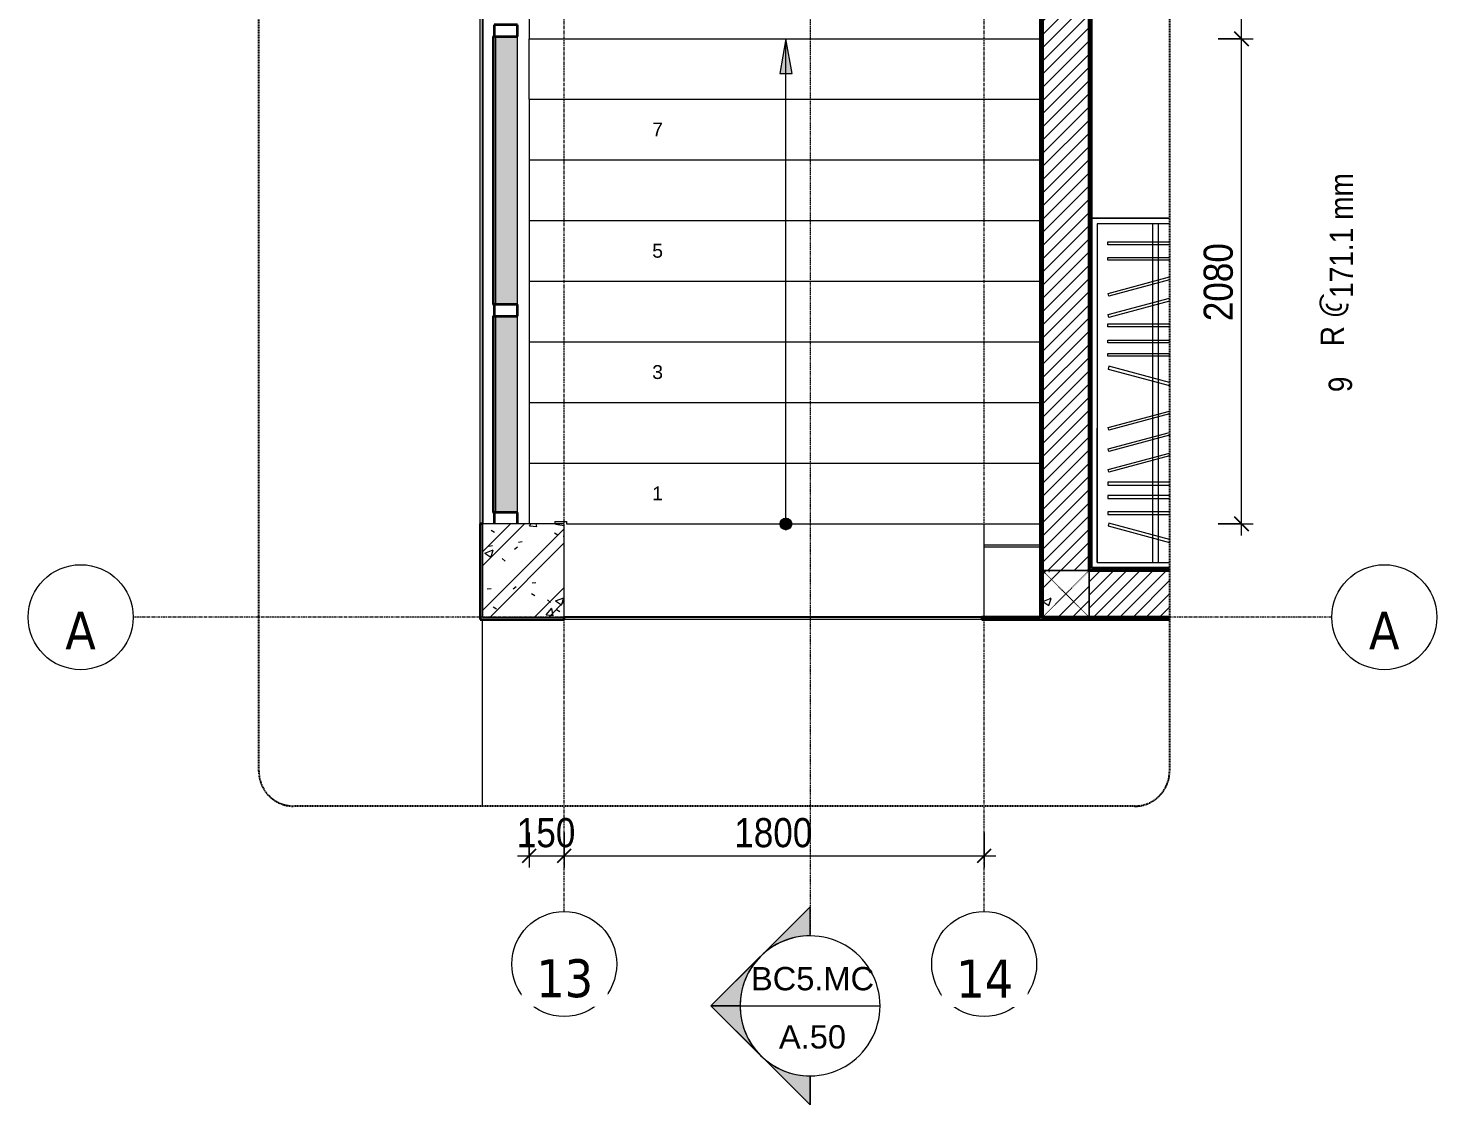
# Model space of a CAD drawing. Header units: millimetres. Extents: x 74302 to 149682, y -1785 to 49068.
# Drawn here: x 122938 to 128976, y 15146 to 19762 of the extents above; entities that cross this region are included whole.
import ezdxf

# ---------------------------------------------------------------- set-up
doc = ezdxf.new("R2010")
doc.units = ezdxf.units.MM
for name, pattern in [('Dash', [6, 3, -3]), ('Dash - Tight', [4.5, 3, -1.5]), ('Dash Dot 3_16_', [7.9375, 4.7625, -1.5875, 0, -1.5875]), ('Grid Line', [22.225, 12.7, -3.175, 3.175, -3.175]), ('Hidden', [7.14375, 4.7625, -2.38125])]:
    doc.linetypes.add(name, pattern=pattern)
for name, color, linetype, lineweight in [('0-3', 90, 'Continuous', 5), ('A-ANNO-DIMS', 211, 'Continuous', 9), ('A-ANNO-DIMS-50', 211, 'Continuous', 9), ('A-DETL-GENF-2', 92, 'Dash - Tight', 18), ('A-DETL-GENF-3', 92, 'Hidden', 25), ('A-FLOR', 192, 'Continuous', 18), ('A-GLAZ-CURT', 52, 'Continuous', 18), ('A-GLAZ-CURT-1', 52, 'Continuous', 25), ('A-GLAZ-CWMG', 51, 'Continuous', 18), ('A-GLAZ-CWMG-1', 51, 'Continuous', 35), ('A-WALL', 113, 'Continuous', 18), ('A-WALL-3', 113, 'Continuous', 35), ('A-WALL-PATT-2', 7, 'Continuous', 18), ('A-WALL-PATT-3', 111, 'Continuous', 18), ('G-ANNO-SYMB', 111, 'Continuous', 9), ('G-ANNO-SYMB-1', 111, 'Dash Dot 3_16_', 18), ('G-IMPT-2', 8, 'Continuous', 25), ('I-FURN', 30, 'Continuous', 18), ('I-FURN-1', 253, 'Continuous', 18), ('I-WALL-1', 250, 'Continuous', 35), ('M-EQPM', 50, 'Continuous', 18), ('S-COLS', 52, 'Continuous', 18), ('S-COLS-1', 9, 'Continuous', 18), ('S-COLS-3', 52, 'Dash', 18), ('S-COLS-4', 52, 'Continuous', 35), ('S-COLS-HDLN', 52, 'Dash', 18), ('S-GRID-1', 1, 'Grid Line', 9), ('S-GRID-IDEN', 1, 'Continuous', 9), ('S-STRS', 31, 'Continuous', 18), ('S-STRS-ANNO', 31, 'Continuous', 18), ('S-STRS-IDEN-1', 31, 'Continuous', 9)]:
    doc.layers.add(name, color=color, linetype=linetype, lineweight=lineweight)
doc.styles.add('Arial_1', font='arial.ttf', dxfattribs={"height": 59.53})
doc.styles.add('Arial_2', font='arial.ttf', dxfattribs={"height": 100})
doc.styles.add('Tahoma_B', font='tahomabd.ttf', dxfattribs={"height": 162.5})
doc.styles.add('UTM Avo', font='', dxfattribs={"width": 0.9, "height": 125})
doc.styles.add('UTM Avo_1', font='', dxfattribs={"width": 0.9, "height": 100})
doc.styles.add('UTM Avo_2', font='', dxfattribs={"width": 0.9, "height": 2})
doc.styles.get('UTM Avo').set_extended_font_data('UTM Avo')
doc.styles.get('UTM Avo_1').set_extended_font_data('UTM Avo')
doc.styles.get('UTM Avo_2').set_extended_font_data('UTM Avo')
doc.dimstyles.new('1_Dim_chi_tiet_2_5', dxfattribs={"dimscale": 304.8, "dimtxt": 124.912619, "dimasz": 0.19685, "dimexe": 0.164042, "dimexo": 0.0625, "dimgap": 0.016404, "dimtad": 1, "dimdec": 0, "dimrnd": 5, "dimzin": 0, "dimdsep": 46, "dimtxsty": 'UTM Avo', "dimblk1": 'OBLIQUE', "dimblk2": 'OBLIQUE', "dimsah": 1, "dimcen": 0.09, "dimdle": 0.164042, "dimazin": 0, "dimtfac": 1, "dimtdec": 4, "dimtix": 1, "dimtmove": 0, "dimatfit": 3, "dimfxl": 0.328084, "dimfxlon": 1, "dimtvp": 1, "dimtolj": 1, "dimtzin": 0, "dimarcsym": 2})
pattern_1 = [(45, (0, 0), (-26.516504, 26.516504), [])]
pattern_2 = [(45, (8782.8, 0), (-28.284271, 28.284271), [])]
pattern_3 = [(50, (8782.8, 0), (364.3679, -31.8783), [38.1, -419.1]), (355, (8782.8, 0), (-70.4859, 382.1133), [30.48, -335.28]), (100.451, (8813.16, -2.66), (293.885, 350.2334), [32.38, -356.18]), (46.184, (8782.8, 101.6), (542.1585, -84.0858), [57.15, -628.65]), (96.636, (8828, 94.6), (474.805, 494.8554), [48.57, -534.27]), (351.184, (8782.8, 101.6), (474.8102, 494.85), [45.72, -502.92]), (21, (8833.6, 76.2), (303.2285, -204.53046), [38.1, -419.1]), (326, (8833.6, 76.2), (123.6039, 368.376), [30.48, -335.28]), (71.451, (8858.87, 59.16), (426.8341, 163.8427), [32.38, -356.18]), (37.5, (8782.8, 0), (6.17665, 169.11015), [3.353, -327.863, 3.353, -337.007, -336.55]), (37.5, (8782.8, 0), (6.17665, 169.11015), [-671.576, 3.353, -333.197]), (7.5, (8782.8, 0), (133.63888, 200.3615), [3.353, -190.703, 3.353, -320.243, -128.27]), (7.5, (8782.8, 0), (133.63888, 200.3615), [-517.652, 3.353, -124.917]), (327.5, (8669.52, 0), (271.18182, -11.45836), [3.353, -123.647, 3.353, -392.887, -525.78]), (327.5, (8669.52, 0), (271.18182, -11.45836), [-523.24, 3.353, -522.427]), (317.5, (8618.72, 0), (296.2585, 50.85285), [3.353, -161.747, 3.353, -259.791, -373.38]), (317.5, (8618.72, 0), (296.2585, 50.85285), [-428.244, 3.353, -370.027]), (45, (8782.8, 0), (-125.72359, 125.72359), []), (45, (8782.8, 190.5), (-125.72359, 125.72359), [])]

# ---------------------------------------------------------------- blocks, each defined once
blk = doc.blocks.new('NCV_TKTC_KET CAU_rvt-5-TKCS_SẢNH - BẬC CẤP 5 - MẶT BẰNG')
at = {"layer": 'S-COLS-1'}
h = blk.add_hatch(dxfattribs=at)
h.set_pattern_fill('FP_2', color=256, style=0, pattern_type=2)
h.set_pattern_definition([(45, (0, 0), (-125.72359, 125.72359), []), (45, (0, 190.5), (-125.72359, 125.72359), [])])
h.paths.add_polyline_path([(116452.6, 17236.9), (116452.6, 17636.9), (116102.6, 17636.9), (116102.6, 17236.9)])
h = blk.add_hatch(dxfattribs=at)
h.set_pattern_fill('FP_3', color=256, style=0, pattern_type=2)
h.set_pattern_definition([(50, (0, 0), (364.3679, -31.8783), [38.1, -419.1]), (355, (0, 0), (-70.4859, 382.1133), [30.48, -335.28]), (100.451, (30.36, -2.66), (293.885, 350.2334), [32.38, -356.18]), (46.184, (0, 101.6), (542.1585, -84.0858), [57.15, -628.65]), (96.636, (45.2, 94.6), (474.805, 494.8554), [48.57, -534.27]), (351.184, (0, 101.6), (474.8102, 494.85), [45.72, -502.92]), (21, (50.8, 76.2), (303.2285, -204.53046), [38.1, -419.1]), (326, (50.8, 76.2), (123.6039, 368.376), [30.48, -335.28]), (71.451, (76.07, 59.16), (426.8341, 163.8427), [32.38, -356.18]), (37.5, (0, 0), (6.17665, 169.11015), [16.764, -314.452, 16.764, -323.596, -336.55]), (37.5, (0, 0), (6.17665, 169.11015), [-671.576, 16.764, -319.786]), (7.5, (0, 0), (133.63888, 200.3615), [16.764, -177.292, 16.764, -306.832, -128.27]), (7.5, (0, 0), (133.63888, 200.3615), [-517.652, 16.764, -111.506]), (327.5, (-113.28, 0), (271.18182, -11.45836), [16.764, -110.236, 16.764, -379.476, -525.78]), (327.5, (-113.28, 0), (271.18182, -11.45836), [-523.24, 16.764, -509.016]), (317.5, (-164.08, 0), (296.2585, 50.85285), [16.764, -148.336, 16.764, -246.38, -373.38]), (317.5, (-164.08, 0), (296.2585, 50.85285), [-428.244, 16.764, -356.616])])
h.paths.add_polyline_path([(116452.6, 17236.9), (116452.6, 17636.9), (116102.6, 17636.9), (116102.6, 17236.9)])
at = {"layer": 'S-COLS'}
for p, q in [((116452.6, 17636.9), (116102.6, 17636.9)), ((116102.6, 17636.9), (116102.6, 17236.9)), ((116452.6, 17236.9), (116452.6, 17636.9)), ((116102.6, 17236.9), (116452.6, 17236.9))]:
    blk.add_line(p, q, dxfattribs=at)
blk = doc.blocks.new('TU QUAN AO-SUITE ROOM_3 - TU QUAN AO-SUITE ROOM_3-850635-TKCS_SẢNH - BẬC CẤP 5 - MẶT BẰNG')
at = {"layer": 'I-FURN-1'}
for p, q in [((-550, 1500), (-215.3, 1500)), ((-215.3, 1500), (-550, 1500)), ((-215.3, 1476), (-526, 1476)), ((-526, 1476), (-526, 600)), ((-526, 1476), (-526, 24)), ((-287, 576), (-287, 1476)), ((-263, 576), (-263, 1476)), ((-480.1, 1386.9), (-480.1, 1398.9)), ((-480.1, 1398.9), (-215.3, 1398.9)), ((-480.1, 1386.9), (-480.1, 1398.9)), ((-215.3, 1386.9), (-480.1, 1386.9)), ((-480.1, 1320.5), (-480.1, 1332.5)), ((-480.1, 1332.5), (-215.3, 1332.5)), ((-480.1, 1320.5), (-480.1, 1332.5)), ((-215.3, 1320.5), (-480.1, 1320.5)), ((-478.3, 1178.1), (-215.3, 1248.6)), ((-215.3, 1236.2), (-475.2, 1166.5)), ((-475.2, 1166.5), (-478.3, 1178.1)), ((-478.3, 1086.9), (-215.3, 1157.4)), ((-475.2, 1075.3), (-478.3, 1086.9)), ((-215.3, 1145), (-475.2, 1075.3)), ((-480.1, 1035.3), (-480.1, 1047.3)), ((-480.1, 1047.3), (-215.3, 1047.3)), ((-480.1, 1035.3), (-480.1, 1047.3)), ((-215.3, 1035.3), (-480.1, 1035.3)), ((-480.1, 965.8), (-480.1, 977.8)), ((-480.1, 977.8), (-215.3, 977.8)), ((-480.1, 965.8), (-480.1, 977.8)), ((-215.3, 965.8), (-480.1, 965.8)), ((-480.1, 908.6), (-480.1, 920.6)), ((-480.1, 920.6), (-215.3, 920.6)), ((-480.1, 908.6), (-480.1, 920.6)), ((-215.3, 908.6), (-480.1, 908.6)), ((-475.2, 865.5), (-478.3, 853.9)), ((-478.3, 853.9), (-215.3, 783.4)), ((-215.3, 795.8), (-475.2, 865.5)), ((-478.3, 603.1), (-215.3, 673.6)), ((-215.3, 661.2), (-475.2, 591.5)), ((-526, 24), (-526, 600)), ((-475.2, 591.5), (-478.3, 603.1)), ((-478.3, 511.9), (-215.3, 582.4)), ((-215.3, 570), (-475.2, 500.3)), ((-287, 24), (-287, 576)), ((-263, 24), (-263, 576)), ((-475.2, 500.3), (-478.3, 511.9)), ((-478.3, 423.1), (-215.3, 493.6)), ((-475.2, 411.5), (-478.3, 423.1)), ((-215.3, 481.2), (-475.2, 411.5)), ((-480.1, 368.4), (-480.1, 356.4)), ((-215.3, 368.4), (-480.1, 368.4)), ((-480.1, 356.4), (-215.3, 356.4)), ((-480.1, 311.2), (-480.1, 299.2)), ((-215.3, 311.2), (-480.1, 311.2)), ((-480.1, 299.2), (-215.3, 299.2)), ((-480.1, 241.7), (-480.1, 229.7)), ((-215.3, 241.7), (-480.1, 241.7)), ((-480.1, 229.7), (-215.3, 229.7)), ((-475.2, 192.7), (-478.3, 181.1)), ((-215.3, 123), (-475.2, 192.7)), ((-478.3, 181.1), (-215.3, 110.6)), ((-526, 24), (-215.3, 24))]:
    blk.add_line(p, q, dxfattribs=at)
blk = doc.blocks.new('NCV_TKTC_TANG 1_rvt-4-TKCS_SẢNH - BẬC CẤP 5 - MẶT BẰNG')
at = {"layer": 'A-WALL-PATT-2'}
h = blk.add_hatch(dxfattribs=at)
h.set_pattern_fill('FP_4', color=256, style=0, pattern_type=2)
h.set_pattern_definition(pattern_1)
h.paths.add_polyline_path([(119047.3, 20326.9), (119047.3, 20336.9), (118702.6, 20336.9), (118702.6, 20326.9), (118712.6, 20326.9)])
h = blk.add_hatch(dxfattribs=at)
h.set_pattern_fill('FP_4', color=256, style=0, pattern_type=2)
h.set_pattern_definition(pattern_1)
h.paths.add_polyline_path([(118712.6, 17436.9), (118712.6, 20326.9), (118702.6, 20326.9), (118702.6, 17436.9)])
h = blk.add_hatch(dxfattribs=at)
h.set_pattern_fill('FP_4', color=256, style=0, pattern_type=2)
h.set_pattern_definition(pattern_1)
h.paths.add_polyline_path([(119047.3, 17436.9), (119047.3, 17446.9), (118712.6, 17446.9), (118712.6, 17436.9)])
at = {"layer": 'I-WALL-1'}
for p, q in [((119047.3, 20336.9), (118702.6, 20336.9)), ((118702.6, 20336.9), (118702.6, 20326.9)), ((118702.6, 20326.9), (118702.6, 17436.9)), ((118712.6, 20326.9), (119047.3, 20326.9)), ((118712.6, 17446.9), (118712.6, 20326.9)), ((118702.6, 17436.9), (118712.6, 17436.9)), ((119047.3, 17446.9), (118712.6, 17446.9)), ((118712.6, 17436.9), (119047.3, 17436.9))]:
    blk.add_line(p, q, dxfattribs=at)
at = {"layer": 'I-FURN'}
blk.add_blockref('TU QUAN AO-SUITE ROOM_3 - TU QUAN AO-SUITE ROOM_3-850635-TKCS_SẢNH - BẬC CẤP 5 - MẶT BẰNG', (119262.6, 17446.9), dxfattribs=at)
blk = doc.blocks.new('System Panel - Glazed-V43-TKCS_SẢNH - BẬC CẤP 5 - MẶT BẰNG')
at = {"layer": 'A-GLAZ-CURT-1'}
for p, q in [((575, 6), (-575, 6)), ((-575, 6), (-575, -6)), ((575, -6), (575, 6)), ((-575, -6), (575, -6))]:
    blk.add_line(p, q, dxfattribs=at)
blk = doc.blocks.new('System Panel - Glazed-1453214-TKCS_SẢNH - BẬC CẤP 5 - MẶT BẰNG')
at = {"layer": 'A-GLAZ-CURT-1'}
for p, q in [((420.9, 6), (-420.9, 6)), ((-420.9, 6), (-420.9, -6)), ((420.9, -6), (420.9, 6)), ((-420.9, -6), (420.9, -6))]:
    blk.add_line(p, q, dxfattribs=at)
blk = doc.blocks.new('Rectangular Mullion - 50 x 100mm-V45-TKCS_SẢNH - BẬC CẤP 5 - MẶT BẰNG')
at = {"layer": 'A-GLAZ-CWMG'}
blk.add_hatch(color=256, dxfattribs=at).paths.add_polyline_path([(116158.6, 19776.9), (116252.6, 19776.9), (116252.6, 20926.9), (116158.6, 20926.9)])
blk.add_line((116252.6, 19776.9), (116252.6, 20926.9), dxfattribs=at)
blk = doc.blocks.new('Rectangular Mullion - 50 x 100mm-1453210-TKCS_SẢNH - BẬC CẤP 5 - MẶT BẰNG')
at = {"layer": 'A-GLAZ-CWMG'}
blk.add_hatch(color=256, dxfattribs=at).paths.add_polyline_path([(116158.6, 17685.2), (116252.6, 17685.2), (116252.6, 18526.9), (116158.6, 18526.9)])
blk.add_line((116252.6, 17685.2), (116252.6, 18526.9), dxfattribs=at)
blk = doc.blocks.new('Rectangular Mullion - 50 x 100mm-1286808-TKCS_SẢNH - BẬC CẤP 5 - MẶT BẰNG')
at = {"layer": 'A-GLAZ-CWMG-1'}
for p, q in [((-50, 0), (-1.8, 0)), ((-50, -100), (-50, 0)), ((-1.8, -100), (-50, -100))]:
    blk.add_line(p, q, dxfattribs=at)
blk = doc.blocks.new('Rectangular Mullion - 50 x 100mm-1286804-TKCS_SẢNH - BẬC CẤP 5 - MẶT BẰNG')
at = {"layer": 'A-GLAZ-CWMG-1'}
for p, q in [((-25, 0), (25, 0)), ((-25, -100), (-25, 0)), ((25, 0), (25, -100)), ((25, -100), (-25, -100))]:
    blk.add_line(p, q, dxfattribs=at)
blk = doc.blocks.new('TKTC_XREF_251221_MB TANG 1 - TKTC_XREF_260130_MB TANG 1_dwg-4202109-TKCS_SẢNH - BẬC CẤP 5 - MẶT BẰNG')
at = {"layer": 'G-IMPT-2'}
for p, q in [((-87049.1, -380059.7), (-87049.1, -383709.7)), ((-86699.1, -384108.1), (-84659.2, -384108.1))]:
    blk.add_line(p, q, dxfattribs=at)
blk = doc.blocks.new('TKTC_XREF_251221_MB TANG 1 - TKTC_XREF_251221_MB TANG 1-2038492-TKCS_SẢNH - BẬC CẤP 5 - MẶT BẰNG')
blk.add_blockref('TKTC_XREF_251221_MB TANG 1 - TKTC_XREF_260130_MB TANG 1_dwg-4202109-TKCS_SẢNH - BẬC CẤP 5 - MẶT BẰNG', (169499.1, 384109.7))
blk = doc.blocks.new('G1_SOF - BO TRU - 200x200-3051103-TKCS_SẢNH - BẬC CẤP 5 - MẶT BẰNG')
at = {"layer": 'S-COLS-HDLN'}
for p, q in [((-100, -100), (100, 100)), ((100, -100), (-100, 100))]:
    blk.add_line(p, q, dxfattribs=at)
blk = doc.blocks.new('BORDER VIEW - BORDER VIEW-2199643-TKCS_SẢNH - BẬC CẤP 5 - MẶT BẰNG')
at = {"layer": 'A-DETL-GENF-3'}
for p, q in [((0, 150), (0, 6352.6)), ((3903.8, 6352.6), (3903.8, 150)), ((3753.8, 0), (150, 0))]:
    blk.add_line(p, q, dxfattribs=at)
for centre, start, end in [((150, 150), 180, 270), ((3753.8, 150), 270, 0)]:
    blk.add_arc(centre, 150, start, end, dxfattribs=at)
blk = doc.blocks.new('Grid - M_Grid Head - Circle-353313-TKCS_SẢNH - BẬC CẤP 5 - MẶT BẰNG')
at = {"layer": 'S-GRID-IDEN'}
blk.add_circle((0, 0), 4.5, dxfattribs=at)
blk = doc.blocks.new('Section - M_Section Head - Filled-352373-TKCS_SẢNH - BẬC CẤP 5 - MẶT BẰNG')
at = {"layer": 'G-ANNO-SYMB'}
h = blk.add_hatch(color=256, dxfattribs=at)
edge = h.paths.add_edge_path()
edge.add_line((-6, 8.49), (-6, 6))
edge.add_arc((-6, 0), 6, 90, 135)
edge.add_line((-10.24, 4.24), (-6, 8.49))
h = blk.add_hatch(color=256, dxfattribs=at)
edge = h.paths.add_edge_path()
edge.add_line((-6, 8.49), (-1.76, 4.24))
edge.add_arc((-6, 0), 6, 45, 90)
edge.add_line((-6, 6), (-6, 8.49))
h = blk.add_hatch(color=256, dxfattribs=at)
edge = h.paths.add_edge_path()
edge.add_line((-14.49, 0), (-10.24, 4.24))
edge.add_arc((-6, 0), 6, 135, 180)
edge.add_line((-12, 0), (-14.49, 0))
h = blk.add_hatch(color=256, dxfattribs=at)
edge = h.paths.add_edge_path()
edge.add_line((2.49, 0), (0, 0))
edge.add_arc((-6, 0), 6, 360, 405)
edge.add_line((-1.76, 4.24), (2.49, 0))
for p, q in [((-6, 8.49), (-14.49, 0)), ((-6, 8.49), (-10.24, 4.24)), ((-6, 8.49), (2.49, 0)), ((-6, 6), (-6, 8.49)), ((-6, 8.49), (-6, 6)), ((-1.76, 4.24), (-6, 8.49)), ((-10.24, 4.24), (-14.49, 0)), ((2.49, 0), (-1.76, 4.24)), ((-14.49, 0), (-12, 0)), ((0, 0), (2.49, 0)), ((-12, 0), (-14.49, 0)), ((0, 0), (2.49, 0))]:
    blk.add_line(p, q, dxfattribs=at)
for start, end in [(360, 180), (90, 135), (45, 90), (135, 180), (360, 45), (180, 360)]:
    blk.add_arc((-6, 0), 6, start, end, dxfattribs=at)
blk = doc.blocks.new('DIMBLOCK34-TKCS_SẢNH - BẬC CẤP 5 - MẶT BẰNG')
at = {"layer": 'A-ANNO-DIMS-50', "lineweight": 25}
for p, q in [((128138.4, 19716.9), (128108.4, 19746.9)), ((128138.4, 19716.9), (128168.4, 19686.9)), ((128138.4, 17636.9), (128108.4, 17666.9)), ((128138.4, 17636.9), (128168.4, 17606.9))]:
    blk.add_line(p, q, dxfattribs=at)
at = {"layer": 'A-ANNO-DIMS-50'}
for p, q in [((128038.4, 19716.9), (128188.4, 19716.9)), ((128138.4, 19716.9), (128038.4, 19716.9)), ((128138.4, 17586.9), (128138.4, 19716.9)), ((128038.4, 17636.9), (128188.4, 17636.9)), ((128138.4, 17636.9), (128038.4, 17636.9))]:
    blk.add_line(p, q, dxfattribs=at)
at = {"layer": 'A-ANNO-DIMS-50', "color": 0, "insert": (127976, 18505.8), "char_height": 125, "width": 410.824, "attachment_point": 1, "rotation": 90, "line_spacing_factor": 1.110334, "style": 'UTM Avo'}
blk.add_mtext('2080', dxfattribs=at)
blk = doc.blocks.new('_Oblique')
at = {"color": 0, "linetype": 'ByBlock', "lineweight": -2}
blk.add_line((-0.5, -0.5), (0.5, 0.5), dxfattribs=at)
blk = doc.blocks.new('DIMBLOCK35-TKCS_SẢNH - BẬC CẤP 5 - MẶT BẰNG')
at = {"layer": 'A-ANNO-DIMS-50', "lineweight": 25}
for p, q in [((128138.4, 21286.9), (128108.4, 21316.9)), ((128138.4, 21286.9), (128168.4, 21256.9)), ((128138.4, 19716.9), (128108.4, 19746.9)), ((128138.4, 19716.9), (128168.4, 19686.9))]:
    blk.add_line(p, q, dxfattribs=at)
at = {"layer": 'A-ANNO-DIMS-50'}
for p, q in [((128038.4, 21286.9), (128188.4, 21286.9)), ((128138.4, 21286.9), (128038.4, 21286.9)), ((128138.4, 19716.9), (128138.4, 21286.9)), ((128038.4, 19716.9), (128188.4, 19716.9)), ((128138.4, 19716.9), (128038.4, 19716.9))]:
    blk.add_line(p, q, dxfattribs=at)
at = {"layer": 'A-ANNO-DIMS-50', "color": 0, "insert": (127976, 20330.8), "char_height": 125, "width": 410.824, "attachment_point": 1, "rotation": 90, "line_spacing_factor": 1.110334, "style": 'UTM Avo'}
blk.add_mtext('1570', dxfattribs=at)
blk = doc.blocks.new('M_Stair Tag - Standard-143544-TKCS_SẢNH - BẬC CẤP 5 - MẶT BẰNG')
at = {"layer": 'S-STRS-IDEN-1', "insert": (0.27, 0.66), "char_height": 2, "width": 9.405, "attachment_point": 2, "line_spacing_factor": 1.107334, "style": 'UTM Avo_2', "bg_fill": 3, "box_fill_scale": 1.25, "bg_fill_color": 256, "bg_fill_true_color": 13158600, "bg_fill_transparency": 0}
blk.add_mtext('\\pt11.43,22.86,34.29,45.72,57.15,68.58,80.01,91.44,102.87,114.3,125.73,137.16,148.59,160.02,171.45,182.88,194.31,205.74,217.17,228.6,240.03,251.46,262.89,274.32,285.75,297.18,308.61,320.04,331.47,342.9,354.33,365.76;R @', dxfattribs=at)
blk = doc.blocks.new('DIMBLOCK37-TKCS_SẢNH - BẬC CẤP 5 - MẶT BẰNG')
at = {"layer": 'A-ANNO-DIMS-50'}
for p, q in [((125085.4, 16313.4), (125085.4, 16163.4)), ((125085.4, 16213.4), (125085.4, 16313.4)), ((125235.4, 16313.4), (125235.4, 16163.4)), ((125235.4, 16213.4), (125235.4, 16313.4)), ((125035.4, 16213.4), (125235.4, 16213.4))]:
    blk.add_line(p, q, dxfattribs=at)
at = {"layer": 'A-ANNO-DIMS-50', "lineweight": 25}
for p, q in [((125085.4, 16213.4), (125115.4, 16243.4)), ((125235.4, 16213.4), (125265.4, 16243.4)), ((125085.4, 16213.4), (125055.4, 16183.4)), ((125235.4, 16213.4), (125205.4, 16183.4))]:
    blk.add_line(p, q, dxfattribs=at)
at = {"layer": 'A-ANNO-DIMS-50', "color": 0, "insert": (125032, 16375.8), "char_height": 125, "width": 308.118, "attachment_point": 1, "line_spacing_factor": 1.110334, "style": 'UTM Avo'}
blk.add_mtext('150', dxfattribs=at)
blk = doc.blocks.new('DIMBLOCK38-TKCS_SẢNH - BẬC CẤP 5 - MẶT BẰNG')
at = {"layer": 'A-ANNO-DIMS-50'}
for p, q in [((125235.4, 16313.4), (125235.4, 16163.4)), ((125235.4, 16213.4), (125235.4, 16313.4)), ((127035.4, 16313.4), (127035.4, 16163.4)), ((127035.4, 16213.4), (127035.4, 16313.4)), ((125235.4, 16213.4), (127085.4, 16213.4))]:
    blk.add_line(p, q, dxfattribs=at)
at = {"layer": 'A-ANNO-DIMS-50', "lineweight": 25}
for p, q in [((125235.4, 16213.4), (125265.4, 16243.4)), ((127035.4, 16213.4), (127065.4, 16243.4)), ((125235.4, 16213.4), (125205.4, 16183.4)), ((127035.4, 16213.4), (127005.4, 16183.4))]:
    blk.add_line(p, q, dxfattribs=at)
at = {"layer": 'A-ANNO-DIMS-50', "color": 0, "insert": (125964.2, 16375.8), "char_height": 125, "width": 410.824, "attachment_point": 1, "line_spacing_factor": 1.110334, "style": 'UTM Avo'}
blk.add_mtext('1800', dxfattribs=at)

msp = doc.modelspace()

# ---------------------------------------------------------------- hatches: boundary and pattern name
at = {"layer": 'A-WALL-PATT-3'}
h = msp.add_hatch(dxfattribs=at)
h.set_pattern_fill('FP_1', color=256, style=0, pattern_type=2)
h.set_pattern_definition(pattern_2)
h.paths.add_polyline_path([(127485.4, 17226.9), (127485.4, 17236.9), (127285.4, 17236.9), (127285.4, 17226.9)])
h.paths.add_polyline_path([(127485.4, 17436.9), (127485.4, 20336.9), (127285.4, 20336.9), (127285.4, 17436.9)])
h = msp.add_hatch(dxfattribs=at)
h.set_pattern_fill('FP_1', color=256, style=0, pattern_type=2)
h.set_pattern_definition(pattern_2)
h.paths.add_polyline_path([(127485.4, 17236.9), (127830.1, 17236.9), (127830.1, 17436.9), (127485.4, 17436.9)])
at = {"layer": 'S-COLS-1'}
h = msp.add_hatch(dxfattribs=at)
h.set_pattern_fill('FP_5', color=256, style=0, pattern_type=2)
h.set_pattern_definition(pattern_3)
h.paths.add_polyline_path([(127485.4, 17236.9), (127485.4, 17436.9), (127285.4, 17436.9), (127285.4, 17236.9)])
h = msp.add_hatch(dxfattribs=at)
h.set_pattern_fill('FP_5', color=256, style=0, pattern_type=2)
h.set_pattern_definition(pattern_3)
h.paths.add_polyline_path([(127485.4, 17236.9), (127485.4, 17436.9), (127285.4, 17436.9), (127285.4, 17236.9)])
at = {"layer": 'S-STRS-ANNO'}
for points in [[(126211.8, 19566.9), (126185.4, 19716.9), (126158.9, 19566.9)], [(126185.4, 17611.9), (126203, 17619.3), (126210.4, 17636.9), (126203, 17654.6), (126185.4, 17661.9), (126167.7, 17654.6), (126160.4, 17636.9), (126167.7, 17619.3)]]:
    msp.add_hatch(color=256, dxfattribs=at).paths.add_polyline_path(points)
h = msp.add_hatch(color=256, dxfattribs=at)
edge = h.paths.add_edge_path()
edge.add_arc((126185.4, 17636.9), 25, 0, 360)

# ---------------------------------------------------------------- linework, layer by layer
at = {"layer": 'A-FLOR'}
for p, q in [((125085.4, 21286.9), (125085.4, 19716.9)), ((125085.4, 19716.9), (127275.3, 19716.9)), ((127035.4, 17236.9), (127035.4, 17636.9)), ((124885.4, 16426.9), (124885.4, 17226.9)), ((127025.4, 17236.9), (125235.4, 17236.9))]:
    msp.add_line(p, q, dxfattribs=at)
at = {"layer": 'A-WALL'}
for p, q in [((124875.4, 17636.9), (124875.4, 22929.5)), ((124885.4, 21286.9), (124885.4, 17636.9)), ((125085.4, 19456.9), (125085.4, 17636.9)), ((125195.4, 17646.9), (125245.4, 17646.9)), ((125195.4, 17646.9), (125195.4, 17636.9)), ((125245.4, 17646.9), (125245.4, 17636.9)), ((127035.4, 17546.9), (127275.3, 17546.9)), ((127275.3, 17536.9), (127035.4, 17536.9)), ((127285.4, 17436.9), (127485.4, 17436.9)), ((127485.4, 17436.9), (127485.4, 17226.9)), ((125235.4, 17236.9), (127025.4, 17236.9)), ((127025.4, 17226.9), (125235.4, 17226.9)), ((127275.3, 17236.9), (127285.3, 17236.9)), ((127285.4, 17226.9), (127285.4, 17236.9))]:
    msp.add_line(p, q, dxfattribs=at)
at = {"layer": 'A-WALL-3'}
for p, q in [((127275.3, 21286.9), (127275.3, 17236.9)), ((127285.3, 17236.9), (127285.3, 20536.9)), ((127285.4, 20536.9), (127285.4, 17436.9)), ((127485.4, 17436.9), (127485.4, 20336.9)), ((124885.4, 17636.9), (124875.4, 17636.9)), ((124875.4, 17636.9), (124875.4, 17226.9)), ((127830.1, 17436.9), (127485.4, 17436.9)), ((124875.4, 17226.9), (125235.4, 17226.9)), ((125235.4, 17226.9), (125235.4, 17236.9)), ((127275.3, 17236.9), (127025.4, 17236.9)), ((127025.4, 17236.9), (127025.4, 17226.9)), ((127025.4, 17226.9), (127830.1, 17226.9)), ((127830.1, 17236.9), (127285.3, 17236.9))]:
    msp.add_line(p, q, dxfattribs=at)
at = {"layer": 'G-ANNO-SYMB'}
msp.add_line((125988.9, 15570.7), (126588.9, 15570.7), dxfattribs=at)
at = {"layer": 'G-ANNO-SYMB-1'}
msp.add_line((126288.9, 23646.4), (126288.9, 15870.7), dxfattribs=at)
at = {"layer": 'S-COLS'}
for p, q in [((127485.4, 17436.9), (127285.4, 17436.9)), ((127485.4, 17236.9), (127485.4, 17436.9)), ((127285.4, 17236.9), (127485.4, 17236.9))]:
    msp.add_line(p, q, dxfattribs=at)
at = {"layer": 'S-COLS-4'}
msp.add_line((127285.4, 17436.9), (127285.4, 17236.9), dxfattribs=at)
at = {"layer": 'S-GRID-1'}
for p, q in [((125235.4, 17225), (125235.4, 22108.1)), ((127035.4, 17225), (127035.4, 22108.1)), ((124637.6, 17236.9), (123387.6, 17236.9)), ((127275.7, 17236.9), (124637.6, 17236.9)), ((125235.4, 15975), (125235.4, 17225)), ((127035.4, 15975), (127035.4, 17225)), ((128525.7, 17236.9), (127275.7, 17236.9))]:
    msp.add_line(p, q, dxfattribs=at)
at = {"layer": 'S-STRS'}
for p, q in [((125085.4, 19716.9), (127275.3, 19716.9)), ((125085.4, 19456.9), (125085.4, 19716.9)), ((125085.4, 19456.9), (127275.3, 19456.9)), ((125085.4, 19196.9), (127275.3, 19196.9)), ((125085.4, 18936.9), (127275.3, 18936.9)), ((125085.4, 18676.9), (127275.3, 18676.9)), ((125085.4, 18416.9), (127275.3, 18416.9)), ((125085.4, 18156.9), (127275.3, 18156.9)), ((125085.4, 17896.9), (127275.3, 17896.9)), ((125245.4, 17636.9), (127275.3, 17636.9))]:
    msp.add_line(p, q, dxfattribs=at)
at = {"layer": 'S-STRS-ANNO'}
for p, q in [((126185.4, 19716.9), (126158.9, 19566.9)), ((126185.4, 19456.9), (126185.4, 19716.9)), ((126211.8, 19566.9), (126185.4, 19716.9)), ((126158.9, 19566.9), (126211.8, 19566.9)), ((126185.4, 19196.9), (126185.4, 19456.9)), ((126185.4, 18936.9), (126185.4, 19196.9)), ((126185.4, 18676.9), (126185.4, 18936.9)), ((126185.4, 18416.9), (126185.4, 18676.9)), ((126185.4, 18156.9), (126185.4, 18416.9)), ((126185.4, 17896.9), (126185.4, 18156.9)), ((126185.4, 17636.9), (126185.4, 17896.9)), ((126167.7, 17654.6), (126160.4, 17636.9)), ((126160.4, 17636.9), (126167.7, 17619.3)), ((126185.4, 17661.9), (126167.7, 17654.6)), ((126203, 17654.6), (126185.4, 17661.9)), ((126210.4, 17636.9), (126203, 17654.6)), ((126203, 17619.3), (126210.4, 17636.9)), ((126167.7, 17619.3), (126185.4, 17611.9)), ((126185.4, 17611.9), (126203, 17619.3))]:
    msp.add_line(p, q, dxfattribs=at)
msp.add_circle((126185.4, 17636.9), 25, dxfattribs=at)

# ---------------------------------------------------------------- block references
at = {"layer": '0-3'}
for name in ['NCV_TKTC_TANG 1_rvt-4-TKCS_SẢNH - BẬC CẤP 5 - MẶT BẰNG', 'NCV_TKTC_KET CAU_rvt-5-TKCS_SẢNH - BẬC CẤP 5 - MẶT BẰNG']:
    msp.add_blockref(name, (8782.8, 0), dxfattribs=at)
at = {"layer": 'A-DETL-GENF-2'}
msp.add_blockref('BORDER VIEW - BORDER VIEW-2199643-TKCS_SẢNH - BẬC CẤP 5 - MẶT BẰNG', (123926.3, 16426.9), dxfattribs=at)
at = {"layer": 'A-GLAZ-CURT', "rotation": 269.9999999999998}
for name, p in [('System Panel - Glazed-V43-TKCS_SẢNH - BẬC CẤP 5 - MẶT BẰNG', (124935.4, 19151.9)), ('System Panel - Glazed-1453214-TKCS_SẢNH - BẬC CẤP 5 - MẶT BẰNG', (124935.4, 18106))]:
    msp.add_blockref(name, p, dxfattribs=at)
at = {"layer": 'A-GLAZ-CWMG', "extrusion": (0, 0, -1), "rotation": 270.0000000000002}
for name, p in [('Rectangular Mullion - 50 x 100mm-1286804-TKCS_SẢNH - BẬC CẤP 5 - MẶT BẰNG', (-124935.4, 19751.9)), ('Rectangular Mullion - 50 x 100mm-1286804-TKCS_SẢNH - BẬC CẤP 5 - MẶT BẰNG', (-124935.4, 18551.9)), ('Rectangular Mullion - 50 x 100mm-1286808-TKCS_SẢNH - BẬC CẤP 5 - MẶT BẰNG', (-124935.4, 17635.2))]:
    msp.add_blockref(name, p, dxfattribs=at)
at = {"layer": 'A-GLAZ-CWMG'}
for name, p in [('Rectangular Mullion - 50 x 100mm-V45-TKCS_SẢNH - BẬC CẤP 5 - MẶT BẰNG', (8782.8, -1200)), ('Rectangular Mullion - 50 x 100mm-1453210-TKCS_SẢNH - BẬC CẤP 5 - MẶT BẰNG', (8782.8, 0))]:
    msp.add_blockref(name, p, dxfattribs=at)
at = {"layer": 'G-ANNO-SYMB', "xscale": 49.99999999999998, "yscale": 49.99999999999998, "zscale": 49.99999999999998, "rotation": 89.99999999999947}
msp.add_blockref('Section - M_Section Head - Filled-352373-TKCS_SẢNH - BẬC CẤP 5 - MẶT BẰNG', (126288.9, 15870.7), dxfattribs=at)
at = {"layer": 'M-EQPM'}
msp.add_blockref('TKTC_XREF_251221_MB TANG 1 - TKTC_XREF_251221_MB TANG 1-2038492-TKCS_SẢNH - BẬC CẤP 5 - MẶT BẰNG', (42435.4, 17236.9), dxfattribs=at)
at = {"layer": 'S-COLS-3', "rotation": 180}
msp.add_blockref('G1_SOF - BO TRU - 200x200-3051103-TKCS_SẢNH - BẬC CẤP 5 - MẶT BẰNG', (127385.4, 17336.9), dxfattribs=at)
at = {"layer": 'S-GRID-IDEN', "xscale": 49.99999999999998, "yscale": 49.99999999999998, "zscale": 49.99999999999998, "rotation": 89.9999999999998}
for p in [(123162.6, 17236.9), (128750.7, 17236.9)]:
    msp.add_blockref('Grid - M_Grid Head - Circle-353313-TKCS_SẢNH - BẬC CẤP 5 - MẶT BẰNG', p, dxfattribs=at)
at = {"layer": 'S-GRID-IDEN', "xscale": 49.99999999999998, "yscale": 49.99999999999998, "zscale": 49.99999999999998}
for p in [(125235.4, 15750), (127035.4, 15750)]:
    msp.add_blockref('Grid - M_Grid Head - Circle-353313-TKCS_SẢNH - BẬC CẤP 5 - MẶT BẰNG', p, dxfattribs=at)
at = {"layer": 'S-STRS-IDEN-1', "xscale": 49.99999999999998, "yscale": 49.99999999999998, "zscale": 49.99999999999998, "rotation": 89.99999999999991}
msp.add_blockref('M_Stair Tag - Standard-143544-TKCS_SẢNH - BẬC CẤP 5 - MẶT BẰNG', (128510.2, 18505.8), dxfattribs=at)

# ---------------------------------------------------------------- texts
at = {"layer": 'G-ANNO-SYMB', "char_height": 100, "attachment_point": 5, "line_spacing_factor": 0.936439, "style": 'Arial_2'}
for s, insert, width in [('\\pt635,1270,1905,2540,3175,3810,4445,5080,5715,6350,6985,7620,8255,8890,9525,10160,10795,11430,12065,12700,13335,13970,14605,15240,15875,16510,17145,17780,18415,19050,19685,20320;BC5.MC', (126299.7, 15686.7), 539), ('\\pt635,1270,1905,2540,3175,3810,4445,5080,5715,6350,6985,7620,8255,8890,9525,10160,10795,11430,12065,12700,13335,13970,14605,15240,15875,16510,17145,17780,18415,19050,19685,20320;A.50', (126299.5, 15437.2), 297.5)]:
    msp.add_mtext(s, dxfattribs=dict(at, insert=insert, width=width))
at = {"layer": 'S-STRS-ANNO', "char_height": 59.5, "width": 54.943, "attachment_point": 1, "line_spacing_factor": 0.941778, "style": 'Arial_1'}
for s, insert in [('7', (125612.5, 19357.5)), ('5', (125612.5, 18837.5)), ('3', (125612.5, 18317.5)), ('1', (125612.5, 17797.5))]:
    msp.add_mtext(s, dxfattribs=dict(at, insert=insert))

# ---------------------------------------------------------------- dimensions: what is measured, and where the dimension line sits
at = {"layer": 'A-ANNO-DIMS'}
for base, p1, p2, override, picture, middle in [((128138.4, 21286.9), (128038.4, 19716.9), (128038.4, 21286.9), {"dimpost": '<>', "dimfxl": 1570}, 'DIMBLOCK35-TKCS_SẢNH - BẬC CẤP 5 - MẶT BẰNG', (128068.7, 20501.9)), ((128138.4, 19716.9), (128038.4, 17636.9), (128038.4, 19716.9), {"dimpost": '<>', "dimfxl": 2080}, 'DIMBLOCK34-TKCS_SẢNH - BẬC CẤP 5 - MẶT BẰNG', (128068.7, 18676.9))]:
    dim = msp.add_linear_dim(base=base, p1=p1, p2=p2, angle=90, dimstyle='1_Dim_chi_tiet_2_5', override=override, dxfattribs=at)
    dim.commit()
    dim.dimension.update_dxf_attribs({"geometry": picture, "text_midpoint": middle})
for base, p1, p2, override, picture, middle in [((125235.4, 16213.4), (125085.4, 16313.4), (125235.4, 16313.4), {"dimpost": '<>', "dimfxl": 150}, 'DIMBLOCK37-TKCS_SẢNH - BẬC CẤP 5 - MẶT BẰNG', (125160.4, 16283.1)), ((127035.4, 16213.4), (125235.4, 16313.4), (127035.4, 16313.4), {"dimpost": '<>', "dimfxl": 1800}, 'DIMBLOCK38-TKCS_SẢNH - BẬC CẤP 5 - MẶT BẰNG', (126135.4, 16283.1))]:
    dim = msp.add_linear_dim(base=base, p1=p1, p2=p2, dimstyle='1_Dim_chi_tiet_2_5', override=override, dxfattribs=at)
    dim.commit()
    dim.dimension.update_dxf_attribs({"geometry": picture, "text_midpoint": middle})

# ---------------------------------------------------------------- next in the draw order: texts
at = {"layer": 'S-GRID-IDEN', "char_height": 162.5, "attachment_point": 5, "line_spacing_factor": 0.996129, "style": 'Tahoma_B', "bg_fill": 3, "box_fill_scale": 1.25, "bg_fill_color": 256, "bg_fill_true_color": 13158600, "bg_fill_transparency": 0}
for s, insert, width in [('\\pt634.99962,1269.99925,1905.0005,2540.00013,3174.99975,3809.99937,4445.00062,5080.00025,5714.99987,6349.9995,6985.00075,7620.00037,8255,8889.99962,9524.99925,10160.0005,10795.00013,11429.99975,12064.99938,12700.00063,13335.00025,13969.99988,14604.9995,15240.00075,15875.00038,16510,17144.99963,17779.99925,18415.0005,19050.00013,19684.99975,20319.99938;A', (123162.2, 17179.7), 155.5), ('\\pt634.99962,1269.99925,1905.0005,2540.00013,3174.99975,3809.99937,4445.00062,5080.00025,5714.99987,6349.9995,6985.00075,7620.00037,8255,8889.99962,9524.99925,10160.0005,10795.00013,11429.99975,12064.99938,12700.00063,13335.00025,13969.99988,14604.9995,15240.00075,15875.00038,16510,17144.99963,17779.99925,18415.0005,19050.00013,19684.99975,20319.99938;A', (128750.2, 17179.7), 155.5), ('\\pt634.99962,1269.99925,1905.0005,2540.00013,3174.99975,3809.99937,4445.00062,5080.00025,5714.99987,6349.9995,6985.00075,7620.00037,8255,8889.99962,9524.99925,10160.0005,10795.00013,11429.99975,12064.99938,12700.00063,13335.00025,13969.99988,14604.9995,15240.00075,15875.00038,16510,17144.99963,17779.99925,18415.0005,19050.00013,19684.99975,20319.99938;13', (125237.5, 15687.6), 288), ('\\pt634.99962,1269.99925,1905.0005,2540.00013,3174.99975,3809.99937,4445.00062,5080.00025,5714.99987,6349.9995,6985.00075,7620.00037,8255,8889.99962,9524.99925,10160.0005,10795.00013,11429.99975,12064.99938,12700.00063,13335.00025,13969.99988,14604.9995,15240.00075,15875.00038,16510,17144.99963,17779.99925,18415.0005,19050.00013,19684.99975,20319.99938;14', (127037.5, 15687.6), 288)]:
    msp.add_mtext(s, dxfattribs=dict(at, insert=insert, width=width))
at = {"layer": 'S-STRS-IDEN-1', "char_height": 100, "rotation": 90, "line_spacing_factor": 1.107334, "style": 'UTM Avo_1', "bg_fill": 3, "box_fill_scale": 1.25, "bg_fill_color": 256, "bg_fill_true_color": 13158600, "bg_fill_transparency": 0}
for s, insert, width, attachment_point in [('\\pt571.5,1143,1714.5,2286,2857.5,3429,4000.5,4572,5143.5,5715,6286.5,6858,7429.5,8001,8572.5,9144,9715.5,10287,10858.5,11430,12001.5,12573,13144.5,13716,14287.5,14859,15430.5,16002,16573.5,17145,17716.5,18288;171.1 mm', (128566.8, 18605.5), 556.65, 4), ('\\pt571.5,1143,1714.5,2286,2857.5,3429,4000.5,4572,5143.5,5715,6286.5,6858,7429.5,8001,8572.5,9144,9715.5,10287,10858.5,11430,12001.5,12573,13144.5,13716,14287.5,14859,15430.5,16002,16573.5,17145,17716.5,18288;9', (128562.9, 18268.6), 65.7, 6)]:
    msp.add_mtext(s, dxfattribs=dict(at, insert=insert, width=width, attachment_point=attachment_point))

doc.saveas('drawing.dxf')
